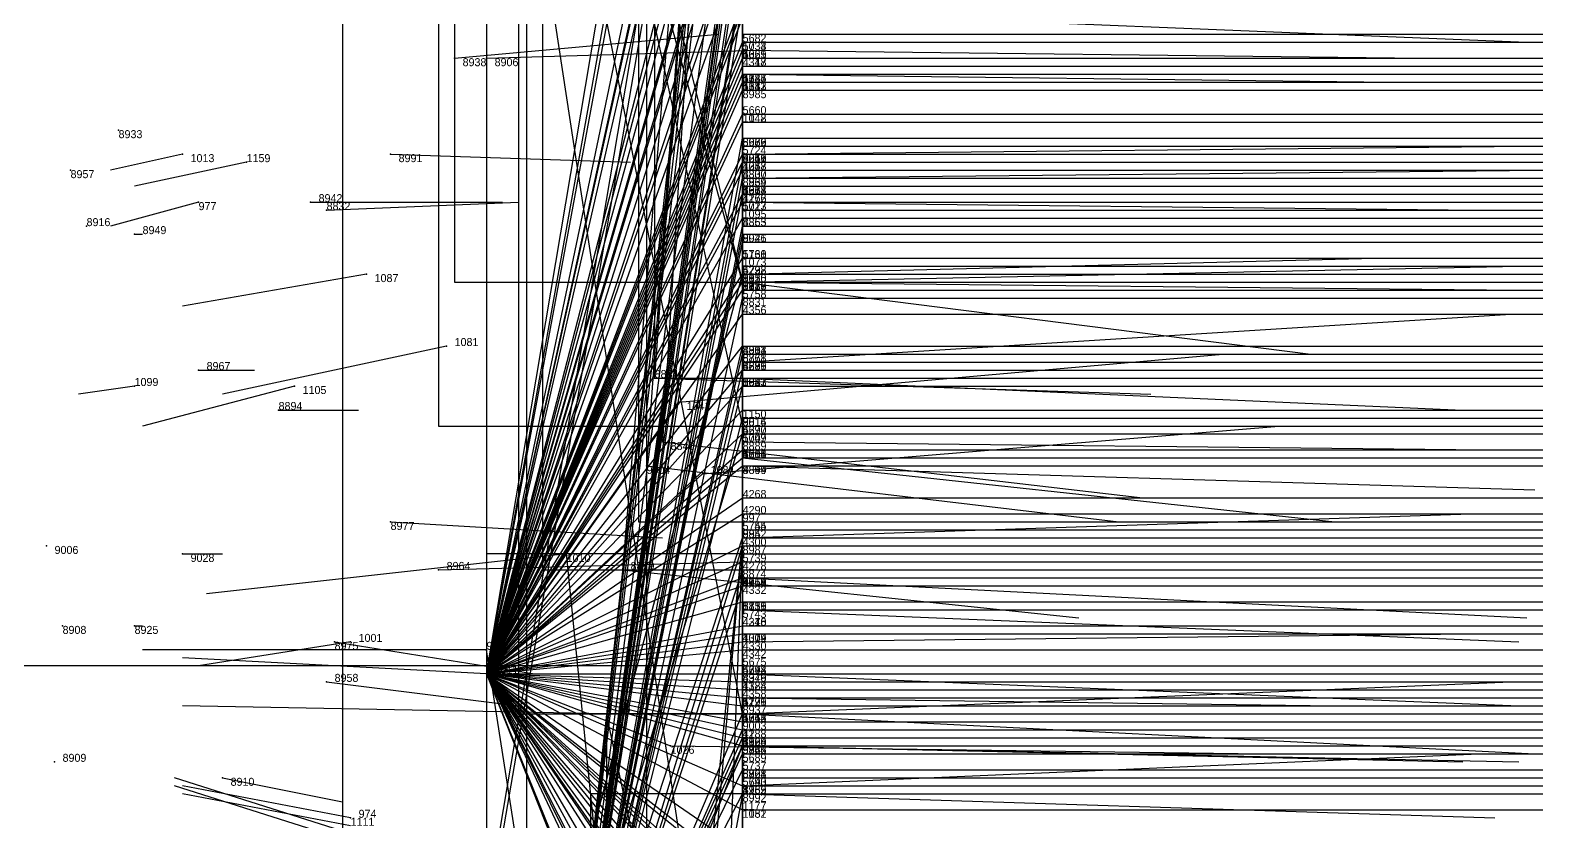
# Model space of a CAD drawing. Extents: x -0.07 to 1.1, y -0.07 to 1.1.
# Drawn here: x 0.911 to 1.1, y 0.3005 to 0.3995 of the extents above; entities that cross this region are included whole.
import ezdxf

# ---------------------------------------------------------------- set-up
doc = ezdxf.new("R2010")
doc.units = 0
for name, color, linetype in [('Clients', 3, 'CONTINUOUS'), ('Facilities', 3, 'CONTINUOUS'), ('Facilities_lines', 3, 'CONTINUOUS'), ('Min_max_boxes', 1, 'CONTINUOUS'), ('Normals', 1, 'CONTINUOUS'), ('Source_points', 5, 'CONTINUOUS'), ('Text', 3, 'CONTINUOUS')]:
    doc.layers.add(name, color=color, linetype=linetype)

msp = doc.modelspace()

# ---------------------------------------------------------------- linework, layer by layer
at = {"layer": 'Clients', "color": 5}
for p in [(1, 0.399, 0.67), (1, 0.398, 0.112), (1, 0.398, 0.69), (1, 0.397, 0.015), (1, 0.396, 0.37), (1, 0.396, 0.402), (1, 0.396, 0.66), (1, 0.395, 0.332), (1, 0.394, 0.005), (1, 0.394, 0.606), (1, 0.393, 0.437), (1, 0.393, 0.471), (1, 0.393, 0.636), (1, 0.393, 0.534), (1, 0.392, 0.107), (1, 0.389, 0.223), (1, 0.389, 0.527), (1, 0.388, 0.135), (1, 0.386, 0.52), (1, 0.386, 0.827), (1, 0.386, 0.888), (1, 0.385, 0.668), (1, 0.384, 0.415), (1, 0.383, 0.197), (1, 0.383, 0.305), (1, 0.383, 0.79), (1, 0.383, 0.82), (1, 0.382, 0.364), (1, 0.382, 0.395), (1, 0.381, 0.927), (1, 0.381, 0.879), (1, 0.381, 0.825), (1, 0.38, 0.727), (1, 0.379, 0.185), (1, 0.379, 0.407), (1, 0.379, 0.253), (1, 0.379, 0.468), (1, 0.379, 0.765), (1, 0.378, 0.036), (1, 0.378, 0.134), (1, 0.377, 0.637), (1, 0.376, 0.38), (1, 0.375, 0.898), (1, 0.374, 0.809), (1, 0.373, 0.86), (1, 0.371, 0.224), (1, 0.371, 0.142), (1, 0.371, 0.751), (1, 0.371, 0.516), (1, 0.37, 0.6), (1, 0.37, 0.535), (1, 0.369, 0.146), (1, 0.369, 0.01), (1, 0.369, 0.475), (1, 0.368, 0.152), (1, 0.368, 0.581), (1, 0.368, 0.996), (1, 0.368, 0.885), (1, 0.367, 0.185), (1, 0.367, 0.557), (1, 0.366, 0.802), (1, 0.364, 0.297), (1, 0.36, 0.317), (1, 0.36, 0.286), (1, 0.36, 0.837), (1, 0.359, 0.822), (1, 0.358, 0.71), (1, 0.358, 0.668), (0.989, 0.356, 1), (1, 0.357, 0.313), (1, 0.357, 0.924), (1, 0.356, 0.745), (1, 0.356, 0.969), (1, 0.355, 0.158), (1, 0.355, 0.901), (0.992, 0.353), (1, 0.352, 0.108), (1, 0.351, 0.892), (1, 0.35, 0.713), (1, 0.35, 0.818), (0.99, 0.348, 1), (1, 0.349, 0.152), (1, 0.349, 0.478), (1, 0.349, 0.714), (1, 0.348, 0.963), (1, 0.347, 0.227), (1, 0.346, 0.299), (1, 0.346, 0.572), (1, 0.346, 0.993), (0.988, 0.345, 1), (1, 0.345, 0.489), (0.995, 0.344), (1, 0.341, 0.254), (1, 0.339, 0.417), (1, 0.338, 0.242), (1, 0.338, 0.745), (1, 0.337, 0.566), (1, 0.336, 0.219), (1, 0.335, 0.398), (1, 0.335, 0.921), (0.978, 0.334), (1, 0.334, 0.574), (1, 0.333, 0.347), (0.985, 0.332, 1), (1, 0.332, 0.841), (1, 0.331, 0.113), (1, 0.33, 0.286), (1, 0.33, 0.344), (1, 0.33, 0.704), (1, 0.33, 0.73), (1, 0.33, 0.782), (1, 0.328, 0.164), (1, 0.327, 0.677), (1, 0.327, 0.518), (1, 0.325, 0.445), (1, 0.325, 0.312), (1, 0.325, 0.375), (1, 0.324, 0.404), (1, 0.324, 0.262), (0.968, 0.322), (1, 0.323, 0.028), (1, 0.322, 0.362), (1, 0.322, 0.462), (1, 0.32, 0.543), (1, 0.319, 0.491), (1, 0.319, 0.746), (1, 0.319, 0.752), (1, 0.318, 0.251), (1, 0.318, 0.381), (1, 0.318, 0.505), (1, 0.318, 0.4), (1, 0.317, 0.394), (1, 0.316, 0.007), (1, 0.316, 0.664), (0.983, 0.314), (1, 0.315, 0.29), (1, 0.314, 0.724), (1, 0.314, 0.682), (1, 0.314, 0.932), (1, 0.313, 0.302), (1, 0.312, 0.088), (1, 0.312, 0.786), (1, 0.311, 0.173), (1, 0.311, 0.274), (1, 0.311, 0.598), (1, 0.311, 0.911), (0.991, 0.31), (1, 0.31, 0.03), (1, 0.31, 0.356), (1, 0.31, 0.58), (1, 0.31, 0.791), (1, 0.309, 0.717), (1, 0.309, 0.665), (1, 0.309, 0.903), (1, 0.307, 0.591), (1, 0.307, 0.878), (1, 0.306, 0.707), (1, 0.306, 0.511), (1, 0.306, 0.762), (1, 0.305, 0.033), (1, 0.305, 0.257), (1, 0.305, 0.748), (1, 0.304, 0.903), (1, 0.302, 0.182), (1, 0.302, 0.151), (1, 0.302, 0.092)]:
    msp.add_point(p, dxfattribs=at)
at = {"layer": 'Facilities', "color": 3}
for p in [(0.964, 0.396, 1), (0.968, 0.396, 1), (1, 0.392, 0.947), (0.922, 0.387, 1), (0.93, 0.384), (0.956, 0.384, 1), (1, 0.384, 0.949), (0.916, 0.382, 1), (0.938, 0.383), (0.932, 0.378), (0.946, 0.378, 1), (0.948, 0.377, 1), (0.918, 0.375, 1), (1, 0.376, 0.093), (0.924, 0.374, 1), (0.953, 0.369), (1, 0.368, 0.059), (1, 0.368, 0.949), (0.963, 0.36), (1, 0.358, 0.952), (0.932, 0.357, 1), (0.924, 0.355), (0.944, 0.355), (0.942, 0.352, 1), (1, 0.345, 0.936), (0.956, 0.338, 1), (0.913, 0.335, 1), (1, 0.336, 0.965), (0.93, 0.334, 1), (0.962, 0.332, 1), (1, 0.331, 0.943), (1, 0.327, 0.946), (0.915, 0.325, 1), (0.924, 0.325, 1), (0.949, 0.323, 1), (0.951, 0.323), (0.948, 0.318, 1), (0.968, 0.319), (1, 0.319, 0.938), (1, 0.314, 0.051), (1, 0.31, 0.94), (0.914, 0.308, 1), (0.935, 0.306, 1), (1, 0.304, 0.958), (0.951, 0.301)]:
    msp.add_point(p, dxfattribs=at)
at = {"layer": 'Facilities_lines', "color": 3}
for p, q in [((0.962, 0.523, 1), (1, 0.35, 0.818)), ((0.962, 0.523, 1), (1, 0.368, 0.885)), ((1, 0.512, 0.905), (0.985, 0.332, 1)), ((1, 0.512, 0.905), (0.988, 0.345, 1)), ((1, 0.512, 0.932), (0.989, 0.356, 1)), ((1, 0.512, 0.905), (0.99, 0.348, 1)), ((0.968, 0.319), (1, 0.509, 0.002)), ((1, 0.336, 0.965), (1, 0.505, 0.995)), ((1, 0.368, 0.059), (0.964, 0.498)), ((1, 0.336, 0.965), (1, 0.498, 0.978)), ((0.968, 0.319), (1, 0.497, 0.208)), ((0.968, 0.319), (1, 0.497, 0.005)), ((0.968, 0.319), (1, 0.492, 0.245)), ((1, 0.336, 0.965), (1, 0.492, 0.988)), ((0.95, 0.183), (1, 0.479, 0.002)), ((0.968, 0.319), (1, 0.472, 0.041)), ((0.977, 0.26, 1), (1, 0.466, 0.865)), ((0.968, 0.319), (1, 0.465, 0.001)), ((0.968, 0.319), (1, 0.464, 0.016)), ((0.977, 0.26, 1), (1, 0.463, 0.901)), ((0.968, 0.319), (1, 0.459, 0.035)), ((0.977, 0.26, 1), (1, 0.458, 0.792)), ((1, 0.314, 0.051), (0.972, 0.457)), ((0.977, 0.26, 1), (1, 0.452, 0.842)), ((1, 0.446, 0.126), (1, 0.338, 0.242)), ((0.95, 0.183), (0.995, 0.444)), ((0.968, 0.319), (1, 0.443, 0.212)), ((1, 0.336, 0.965), (1, 0.441, 0.98)), ((0.968, 0.319), (1, 0.44, 0.162)), ((0.968, 0.319), (1, 0.44, 0.005)), ((0.968, 0.319), (1, 0.436, 0.216)), ((0.977, 0.26, 1), (1, 0.436, 0.84)), ((1, 0.336, 0.965), (1, 0.434, 0.966)), ((0.968, 0.319), (1, 0.431, 0.026)), ((0.968, 0.319), (1, 0.43, 0.13)), ((1, 0.251, 0.104), (1, 0.431, 0.201)), ((1, 0.431, 0.647), (1, 0.31, 0.58)), ((1, 0.431, 0.647), (1, 0.314, 0.682)), ((1, 0.431, 0.647), (1, 0.389, 0.527)), ((1, 0.431, 0.647), (1, 0.311, 0.598)), ((1, 0.431, 0.647), (1, 0.33, 0.704)), ((1, 0.431, 0.647), (1, 0.38, 0.727)), ((1, 0.431, 0.647), (1, 0.396, 0.66)), ((1, 0.431, 0.647), (1, 0.35, 0.713)), ((1, 0.431, 0.647), (1, 0.368, 0.581)), ((1, 0.431, 0.647), (1, 0.399, 0.67)), ((1, 0.431, 0.647), (1, 0.356, 0.745)), ((1, 0.431, 0.647), (1, 0.393, 0.636)), ((1, 0.431, 0.647), (1, 0.386, 0.52)), ((1, 0.431, 0.647), (1, 0.393, 0.534)), ((1, 0.431, 0.647), (1, 0.358, 0.71)), ((1, 0.431, 0.647), (1, 0.377, 0.637)), ((1, 0.431, 0.647), (1, 0.33, 0.73)), ((1, 0.431, 0.647), (1, 0.37, 0.6)), ((1, 0.431, 0.647), (1, 0.385, 0.668)), ((1, 0.431, 0.647), (1, 0.316, 0.664)), ((1, 0.431, 0.647), (1, 0.37, 0.535)), ((1, 0.431, 0.647), (1, 0.398, 0.69)), ((1, 0.431, 0.647), (1, 0.307, 0.591)), ((1, 0.431, 0.647), (1, 0.371, 0.751)), ((1, 0.431, 0.647), (1, 0.334, 0.574)), ((1, 0.431, 0.647), (1, 0.327, 0.677)), ((1, 0.431, 0.647), (1, 0.394, 0.606)), ((1, 0.431, 0.647), (1, 0.338, 0.745)), ((1, 0.431, 0.647), (1, 0.349, 0.714)), ((1, 0.431, 0.647), (1, 0.327, 0.518)), ((1, 0.431, 0.647), (1, 0.337, 0.566)), ((1, 0.431, 0.647), (1, 0.367, 0.557)), ((1, 0.431, 0.647), (1, 0.371, 0.516)), ((1, 0.431, 0.647), (1, 0.358, 0.668)), ((1, 0.431, 0.647), (1, 0.346, 0.572)), ((1, 0.336, 0.965), (1, 0.426, 0.987)), ((0.968, 0.319), (1, 0.425, 0.137)), ((0.968, 0.319), (1, 0.425, 0.318)), ((0.968, 0.319), (1, 0.424, 0.096)), ((1, 0.247, 0.046), (0.973, 0.424)), ((0.977, 0.26, 1), (1, 0.425, 0.76)), ((0.977, 0.26, 1), (1, 0.423, 0.785)), ((0.977, 0.26, 1), (1, 0.423, 0.793)), ((0.977, 0.26, 1), (1, 0.422, 0.776)), ((0.968, 0.319), (1, 0.42, 0.273)), ((0.977, 0.26, 1), (1, 0.42, 0.895)), ((0.977, 0.26, 1), (1, 0.418, 0.908)), ((0.968, 0.319), (1, 0.415, 0.272)), ((0.977, 0.26, 1), (1, 0.414, 0.868)), ((0.977, 0.26, 1), (1, 0.414, 0.816)), ((0.968, 0.319), (1, 0.413, 0.283)), ((0.977, 0.26, 1), (1, 0.412, 0.913)), ((0.968, 0.319), (1, 0.409, 0.116)), ((0.968, 0.319), (1, 0.409, 0.256)), ((0.977, 0.26, 1), (1, 0.407, 0.861)), ((0.977, 0.26, 1), (1, 0.406, 0.833)), ((0.968, 0.319), (1, 0.403, 0.212)), ((0.977, 0.26, 1), (1, 0.403, 0.761)), ((0.968, 0.319), (1, 0.402, 0.159)), ((0.968, 0.319), (1, 0.401, 0.136)), ((0.968, 0.319), (1, 0.398, 0.112)), ((0.968, 0.319), (1, 0.397, 0.015)), ((0.968, 0.319), (1, 0.396, 0.37)), ((0.968, 0.319), (1, 0.396, 0.402)), ((0.968, 0.319), (1, 0.395, 0.332)), ((0.968, 0.319), (1, 0.394, 0.005)), ((0.968, 0.319), (1, 0.393, 0.437)), ((0.968, 0.319), (1, 0.393, 0.471)), ((0.968, 0.319), (1, 0.392, 0.107)), ((0.968, 0.319), (1, 0.389, 0.223)), ((0.968, 0.319), (1, 0.388, 0.135)), ((0.977, 0.26, 1), (1, 0.386, 0.827)), ((0.977, 0.26, 1), (1, 0.386, 0.888)), ((0.968, 0.319), (1, 0.384, 0.415)), ((0.968, 0.319), (1, 0.383, 0.197)), ((0.968, 0.319), (1, 0.383, 0.305)), ((0.968, 0.319), (1, 0.382, 0.364)), ((0.968, 0.319), (1, 0.382, 0.395)), ((0.977, 0.26, 1), (1, 0.383, 0.79)), ((0.977, 0.26, 1), (1, 0.383, 0.82)), ((0.977, 0.26, 1), (1, 0.381, 0.927)), ((0.977, 0.26, 1), (1, 0.381, 0.879)), ((0.977, 0.26, 1), (1, 0.381, 0.825)), ((0.968, 0.319), (1, 0.379, 0.185)), ((0.968, 0.319), (1, 0.379, 0.407)), ((0.968, 0.319), (1, 0.379, 0.253)), ((0.968, 0.319), (1, 0.379, 0.468)), ((0.977, 0.26, 1), (1, 0.379, 0.765)), ((0.968, 0.319), (1, 0.378, 0.036)), ((0.968, 0.319), (1, 0.378, 0.134)), ((0.968, 0.319), (1, 0.376, 0.38)), ((0.977, 0.26, 1), (1, 0.375, 0.898)), ((0.977, 0.26, 1), (1, 0.374, 0.809)), ((0.977, 0.26, 1), (1, 0.373, 0.86)), ((0.968, 0.319), (1, 0.371, 0.224)), ((0.968, 0.319), (1, 0.371, 0.142)), ((0.95, 0.183), (1, 0.369, 0.146)), ((0.968, 0.319), (1, 0.369, 0.01)), ((0.968, 0.319), (1, 0.369, 0.475)), ((0.968, 0.319), (1, 0.368, 0.152)), ((0.968, 0.319), (1, 0.367, 0.185)), ((1, 0.358, 0.952), (1, 0.368, 0.996)), ((0.977, 0.26, 1), (1, 0.366, 0.802)), ((0.968, 0.319), (1, 0.364, 0.297)), ((0.968, 0.319), (1, 0.36, 0.317)), ((0.968, 0.319), (1, 0.36, 0.286)), ((0.977, 0.26, 1), (1, 0.36, 0.837)), ((0.977, 0.26, 1), (1, 0.359, 0.822)), ((0.968, 0.319), (1, 0.357, 0.313)), ((0.977, 0.26, 1), (1, 0.357, 0.924)), ((1, 0.336, 0.965), (1, 0.356, 0.969)), ((0.968, 0.319), (1, 0.355, 0.158)), ((0.977, 0.26, 1), (1, 0.355, 0.901)), ((0.968, 0.319), (0.992, 0.353)), ((0.968, 0.319), (1, 0.352, 0.108)), ((0.977, 0.26, 1), (1, 0.351, 0.892)), ((0.95, 0.183), (1, 0.349, 0.152)), ((0.968, 0.319), (1, 0.349, 0.478)), ((1, 0.336, 0.965), (1, 0.348, 0.963)), ((0.968, 0.319), (1, 0.347, 0.227)), ((0.968, 0.319), (1, 0.346, 0.299)), ((1, 0.336, 0.965), (1, 0.346, 0.993)), ((0.968, 0.319), (1, 0.345, 0.489)), ((0.968, 0.319), (0.995, 0.344)), ((0.968, 0.319), (1, 0.341, 0.254)), ((0.968, 0.319), (1, 0.339, 0.417)), ((0.95, 0.183), (1, 0.336, 0.219)), ((0.968, 0.319), (1, 0.335, 0.398)), ((0.977, 0.26, 1), (1, 0.335, 0.921)), ((1, 0.336, 0.965), (0.988, 0.216, 1)), ((1, 0.336, 0.965), (0.988, 0.2, 1)), ((1, 0.336, 0.965), (0.994, 0.185, 1)), ((1, 0.336, 0.965), (1, 0.285, 0.991)), ((1, 0.336, 0.965), (1, 0.258, 0.983)), ((1, 0.336, 0.965), (1, 0.299, 0.977)), ((1, 0.336, 0.965), (1, 0.291, 0.977)), ((1, 0.336, 0.965), (1, 0.202, 0.99)), ((1, 0.336, 0.965), (1, 0.1, 0.984)), ((1, 0.336, 0.965), (1, 0.232, 0.991)), ((1, 0.336, 0.965), (1, 0.15, 0.984)), ((1, 0.336, 0.965), (1, 0.143, 0.978)), ((1, 0.336, 0.965), (1, 0.122, 0.986)), ((1, 0.336, 0.965), (1, 0.117, 0.982)), ((1, 0.336, 0.965), (1, 0.168, 0.976)), ((0.968, 0.319), (1, 0.333, 0.347)), ((1, 0.116, 0.023), (0.978, 0.334)), ((0.968, 0.319), (1, 0.331, 0.113)), ((0.977, 0.26, 1), (1, 0.332, 0.841)), ((0.968, 0.319), (1, 0.33, 0.286)), ((0.968, 0.319), (1, 0.33, 0.344)), ((0.977, 0.26, 1), (1, 0.33, 0.782)), ((0.968, 0.319), (1, 0.328, 0.164)), ((1, 0.327, 0.946), (1, 0.306, 0.762)), ((0.968, 0.319), (1, 0.325, 0.445)), ((0.968, 0.319), (1, 0.325, 0.312)), ((0.968, 0.319), (1, 0.325, 0.375)), ((0.968, 0.319), (1, 0.324, 0.404)), ((0.968, 0.319), (1, 0.324, 0.262)), ((0.968, 0.319), (1, 0.323, 0.028)), ((1, 0.116, 0.023), (0.968, 0.322)), ((0.968, 0.319), (1, 0.322, 0.362)), ((0.968, 0.319), (1, 0.322, 0.462)), ((1, 0.022, 0.538), (1, 0.32, 0.543)), ((0.968, 0.319), (0.991, 0.31)), ((0.968, 0.319), (1, 0.275, 0.116)), ((0.968, 0.319), (1, 0.28, 0.201)), ((0.968, 0.319), (1, 0.26, 0.236)), ((0.968, 0.319), (1, 0.289, 0.122)), ((0.968, 0.319), (1, 0.302, 0.182)), ((0.968, 0.319), (1, 0.293, 0.247)), ((0.968, 0.319), (1, 0.286, 0.102)), ((0.968, 0.319), (1, 0.29, 0.006)), ((0.968, 0.319), (1, 0.297, 0.165)), ((0.968, 0.319), (1, 0.272, 0.127)), ((0.968, 0.319), (1, 0.254, 0.15)), ((0.968, 0.319), (1, 0.302, 0.151)), ((0.968, 0.319), (1, 0.28, 0.119)), ((0.968, 0.319), (1, 0.305, 0.033)), ((0.968, 0.319), (1, 0.293, 0.158)), ((0.968, 0.319), (1, 0.269, 0.003)), ((0.968, 0.319), (1, 0.302, 0.092)), ((0.968, 0.319), (1, 0.316, 0.007)), ((0.968, 0.319), (1, 0.312, 0.088)), ((0.968, 0.319), (1, 0.318, 0.251)), ((0.968, 0.319), (1, 0.256, 0.13)), ((0.968, 0.319), (1, 0.311, 0.173)), ((0.968, 0.319), (1, 0.288, 0.499)), ((0.968, 0.319), (1, 0.29, 0.382)), ((0.968, 0.319), (1, 0.319, 0.491)), ((0.968, 0.319), (1, 0.293, 0.454)), ((0.968, 0.319), (1, 0.305, 0.257)), ((0.968, 0.319), (1, 0.282, 0.286)), ((0.968, 0.319), (1, 0.311, 0.274)), ((0.968, 0.319), (1, 0.315, 0.29)), ((0.968, 0.319), (1, 0.294, 0.352)), ((0.968, 0.319), (1, 0.313, 0.302)), ((0.968, 0.319), (1, 0.285, 0.32)), ((0.968, 0.319), (1, 0.31, 0.356)), ((0.968, 0.319), (1, 0.318, 0.381)), ((0.968, 0.319), (1, 0.278, 0.453)), ((0.968, 0.319), (1, 0.293, 0.496)), ((0.968, 0.319), (1, 0.318, 0.505)), ((0.968, 0.319), (1, 0.264, 0.377)), ((0.968, 0.319), (1, 0.318, 0.4)), ((0.968, 0.319), (1, 0.273, 0.347)), ((0.968, 0.319), (1, 0.317, 0.394)), ((0.968, 0.319), (1, 0.238, 0.324)), ((0.968, 0.319), (1, 0.24, 0.278)), ((0.968, 0.319), (1, 0.251, 0.316)), ((1, 0.077, 0.741), (1, 0.319, 0.746)), ((1, 0.077, 0.741), (1, 0.319, 0.752)), ((0.977, 0.26, 1), (1, 0.314, 0.932)), ((1, 0.235, 0.054), (0.983, 0.314)), ((1, 0.077, 0.741), (1, 0.314, 0.724)), ((0.977, 0.26, 1), (1, 0.312, 0.786)), ((0.977, 0.26, 1), (1, 0.311, 0.911)), ((0.95, 0.183), (1, 0.31, 0.03)), ((0.977, 0.26, 1), (1, 0.31, 0.791)), ((0.977, 0.26, 1), (1, 0.309, 0.903)), ((1, 0.052, 0.712), (1, 0.309, 0.717)), ((1, 0.066, 0.656), (1, 0.309, 0.665)), ((0.977, 0.26, 1), (1, 0.307, 0.878)), ((1, 0.052, 0.712), (1, 0.306, 0.707)), ((1, 0.022, 0.538), (1, 0.306, 0.511)), ((1, 0.077, 0.741), (1, 0.305, 0.748)), ((0.977, 0.26, 1), (1, 0.304, 0.903)), ((1, 0.304, 0.958), (0.981, 0.204, 1))]:
    msp.add_line(p, q, dxfattribs=at)
at = {"layer": 'Min_max_boxes', "color": 1}
for p, q in [((0.962, 0.642, 0.768), (0.962, 0.35, 0.768)), ((0.962, 0.642, 1), (0.962, 0.35, 1)), ((1, 0.35, 0.768), (1, 0.642, 0.768)), ((1, 0.35, 1), (1, 0.642, 1)), ((0.975, 0.605, 0.905), (0.975, 0.332, 0.905)), ((0.975, 0.605, 1), (0.975, 0.332, 1)), ((1, 0.332, 0.905), (1, 0.605, 0.905)), ((1, 0.332, 1), (1, 0.605, 1)), ((1, 0.307, 0.516), (1, 0.557, 0.516)), ((1, 0.557, 0.516), (1, 0.307, 0.516)), ((1, 0.307, 0.752), (1, 0.557, 0.752)), ((1, 0.557, 0.752), (1, 0.307, 0.752)), ((0.989, 0.512, 0.932), (0.989, 0.356, 0.932)), ((0.989, 0.512, 1), (0.989, 0.356, 1)), ((1, 0.356, 0.932), (1, 0.512, 0.932)), ((1, 0.356, 1), (1, 0.512, 1)), ((0.968, 0.509), (0.968, 0.238)), ((0.968, 0.509, 0.505), (0.968, 0.238, 0.505)), ((1, 0.238), (1, 0.509)), ((1, 0.238, 0.505), (1, 0.509, 0.505)), ((0.988, 0.505, 0.963), (0.988, 0.1, 0.963)), ((0.988, 0.505, 1), (0.988, 0.1, 1)), ((1, 0.1, 0.963), (1, 0.505, 0.963)), ((1, 0.1, 1), (1, 0.505, 1)), ((0.964, 0.498), (0.964, 0.368)), ((0.964, 0.498, 0.059), (0.964, 0.368, 0.059)), ((1, 0.368), (1, 0.498)), ((1, 0.368, 0.059), (1, 0.498, 0.059)), ((0.95, 0.479), (0.95, 0.142)), ((0.95, 0.479, 0.336), (0.95, 0.142, 0.336)), ((1, 0.142), (1, 0.479)), ((1, 0.142, 0.336), (1, 0.479, 0.336)), ((0.987, 0.466), (0.987, 0.338)), ((0.987, 0.466, 0.49), (0.987, 0.338, 0.49)), ((1, 0.338), (1, 0.466)), ((1, 0.338, 0.49), (1, 0.466, 0.49)), ((1, 0, 0.76), (1, 0.466, 0.76)), ((1, 0, 1), (1, 0.466, 1)), ((0.972, 0.457), (0.972, 0.314)), ((0.972, 0.457, 0.051), (0.972, 0.314, 0.051)), ((1, 0.314), (1, 0.457)), ((1, 0.314, 0.051), (1, 0.457, 0.051)), ((1, 0.251, 0.104), (1, 0.431, 0.104)), ((1, 0.431, 0.104), (1, 0.251, 0.104)), ((1, 0.251, 0.201), (1, 0.431, 0.201)), ((1, 0.431, 0.201), (1, 0.251, 0.201)), ((0.973, 0.424), (0.973, 0.247)), ((0.973, 0.424, 0.046), (0.973, 0.247, 0.046)), ((1, 0.247), (1, 0.424)), ((1, 0.247, 0.046), (1, 0.424, 0.046)), ((0.964, 0.368), (1, 0.368)), ((0.964, 0.368, 0.059), (1, 0.368, 0.059)), ((0.964, 0.368), (0.964, 0.368, 0.059)), ((1, 0.368), (1, 0.368, 0.059)), ((1, 0.358, 0.952), (1, 0.368, 0.952)), ((1, 0.368, 0.952), (1, 0.368, 0.952)), ((1, 0.368, 0.952), (1, 0.358, 0.952)), ((1, 0.358, 0.996), (1, 0.368, 0.996)), ((1, 0.368, 0.996), (1, 0.368, 0.996)), ((1, 0.368, 0.996), (1, 0.358, 0.996)), ((1, 0.368, 0.952), (1, 0.368, 0.996)), ((1, 0.368, 0.952), (1, 0.368, 0.996)), ((1, 0.358, 0.952), (1, 0.358, 0.952)), ((1, 0.358, 0.996), (1, 0.358, 0.996)), ((1, 0.358, 0.952), (1, 0.358, 0.996)), ((1, 0.358, 0.952), (1, 0.358, 0.996)), ((0.989, 0.356, 0.932), (1, 0.356, 0.932)), ((0.989, 0.356, 1), (1, 0.356, 1)), ((0.989, 0.356, 0.932), (0.989, 0.356, 1)), ((1, 0.356, 0.932), (1, 0.356, 1)), ((0.962, 0.35, 0.768), (1, 0.35, 0.768)), ((0.962, 0.35, 1), (1, 0.35, 1)), ((0.962, 0.35, 0.768), (0.962, 0.35, 1)), ((1, 0.35, 0.768), (1, 0.35, 1)), ((0.987, 0.338), (1, 0.338)), ((0.987, 0.338, 0.49), (1, 0.338, 0.49)), ((0.987, 0.338), (0.987, 0.338, 0.49)), ((1, 0.338), (1, 0.338, 0.49)), ((1, 0.334), (0.968, 0.334)), ((0.968, 0.334), (0.968, 0.116)), ((1, 0.334, 0.023), (0.968, 0.334, 0.023)), ((0.968, 0.334, 0.023), (0.968, 0.116, 0.023)), ((0.968, 0.334), (0.968, 0.334, 0.023)), ((1, 0.116), (1, 0.334)), ((1, 0.116, 0.023), (1, 0.334, 0.023)), ((1, 0.334), (1, 0.334, 0.023)), ((0.975, 0.332, 0.905), (1, 0.332, 0.905)), ((0.975, 0.332, 1), (1, 0.332, 1)), ((0.975, 0.332, 0.905), (0.975, 0.332, 1)), ((1, 0.332, 0.905), (1, 0.332, 1)), ((1, 0.306, 0.762), (1, 0.327, 0.762)), ((1, 0.327, 0.762), (1, 0.327, 0.762)), ((1, 0.327, 0.762), (1, 0.306, 0.762)), ((1, 0.306, 0.946), (1, 0.327, 0.946)), ((1, 0.327, 0.946), (1, 0.327, 0.946)), ((1, 0.327, 0.946), (1, 0.306, 0.946)), ((1, 0.327, 0.762), (1, 0.327, 0.946)), ((1, 0.327, 0.762), (1, 0.327, 0.946)), ((1, 0.32, 0.346), (0.816, 0.32, 0.346)), ((1, 0.32, 0.689), (0.816, 0.32, 0.689)), ((1, 0, 0.346), (1, 0.32, 0.346)), ((1, 0, 0.689), (1, 0.32, 0.689)), ((1, 0.32, 0.346), (1, 0.32, 0.689)), ((1, 0.077, 0.724), (1, 0.319, 0.724)), ((1, 0.319, 0.724), (1, 0.319, 0.724)), ((1, 0.319, 0.724), (1, 0.077, 0.724)), ((1, 0.077, 0.752), (1, 0.319, 0.752)), ((1, 0.319, 0.752), (1, 0.319, 0.752)), ((1, 0.319, 0.752), (1, 0.077, 0.752)), ((1, 0.319, 0.724), (1, 0.319, 0.752)), ((1, 0.319, 0.724), (1, 0.319, 0.752)), ((0.972, 0.314), (1, 0.314)), ((0.972, 0.314, 0.051), (1, 0.314, 0.051)), ((0.972, 0.314), (0.972, 0.314, 0.051)), ((1, 0.314), (0.983, 0.314)), ((0.983, 0.314), (0.983, 0.235)), ((1, 0.314, 0.054), (0.983, 0.314, 0.054)), ((0.983, 0.314, 0.054), (0.983, 0.235, 0.054)), ((0.983, 0.314), (0.983, 0.314, 0.054)), ((1, 0.235), (1, 0.314)), ((1, 0.235, 0.054), (1, 0.314, 0.054)), ((1, 0.314), (1, 0.314, 0.054)), ((1, 0.314), (1, 0.314, 0.051)), ((1, 0.052, 0.688), (1, 0.309, 0.688)), ((1, 0.309, 0.688), (1, 0.309, 0.688)), ((1, 0.309, 0.688), (1, 0.052, 0.688)), ((1, 0.052, 0.748), (1, 0.309, 0.748)), ((1, 0.309, 0.748), (1, 0.309, 0.748)), ((1, 0.309, 0.748), (1, 0.052, 0.748)), ((1, 0.309, 0.688), (1, 0.309, 0.748)), ((1, 0.309, 0.688), (1, 0.309, 0.748)), ((1, 0.066, 0.629), (1, 0.309, 0.629)), ((1, 0.309, 0.629), (1, 0.309, 0.629)), ((1, 0.309, 0.629), (1, 0.066, 0.629)), ((1, 0.066, 0.665), (1, 0.309, 0.665)), ((1, 0.309, 0.665), (1, 0.309, 0.665)), ((1, 0.309, 0.665), (1, 0.066, 0.665)), ((1, 0.309, 0.629), (1, 0.309, 0.665)), ((1, 0.309, 0.629), (1, 0.309, 0.665)), ((1, 0.307, 0.516), (1, 0.307, 0.516)), ((1, 0.307, 0.752), (1, 0.307, 0.752)), ((1, 0.307, 0.516), (1, 0.307, 0.752)), ((1, 0.307, 0.516), (1, 0.307, 0.752)), ((1, 0.306, 0.762), (1, 0.306, 0.762)), ((1, 0.306, 0.946), (1, 0.306, 0.946)), ((1, 0.306, 0.762), (1, 0.306, 0.946)), ((1, 0.306, 0.762), (1, 0.306, 0.946)), ((1, 0.304, 0.958), (0.981, 0.304, 0.958)), ((0.981, 0.304, 0.958), (0.981, 0.204, 0.958)), ((1, 0.304, 1), (0.981, 0.304, 1)), ((0.981, 0.304, 1), (0.981, 0.204, 1)), ((0.981, 0.304, 0.958), (0.981, 0.304, 1)), ((1, 0.204, 0.958), (1, 0.304, 0.958)), ((1, 0.204, 1), (1, 0.304, 1)), ((1, 0.304, 0.958), (1, 0.304, 1))]:
    msp.add_line(p, q, dxfattribs=at)
at = {"layer": 'Normals', "color": 1}
for p, q in [((1, 0.402, 0.06), (1.098, 0.398, 0.042)), ((0.964, 0.396, 1), (0.997, 0.399, 1.095)), ((1, 0.399, 0.67), (1.1, 0.399, 0.67)), ((0.968, 0.396, 1), (1.002, 0.397, 1.094)), ((1, 0.398, 0.112), (1.1, 0.398, 0.112)), ((1, 0.398, 0.69), (1.1, 0.398, 0.69)), ((1, 0.397, 0.015), (1.085, 0.396, -0.038)), ((1, 0.396, 0.37), (1.1, 0.396, 0.37)), ((1, 0.396, 0.402), (1.1, 0.396, 0.402)), ((1, 0.396, 0.66), (1.1, 0.396, 0.66)), ((1, 0.395, 0.332), (1.1, 0.395, 0.332)), ((1, 0.394, 0.005), (1.081, 0.393, -0.054)), ((1, 0.394, 0.606), (1.1, 0.394, 0.606)), ((1, 0.393, 0.437), (1.1, 0.393, 0.437)), ((1, 0.393, 0.471), (1.1, 0.393, 0.471)), ((1, 0.393, 0.636), (1.1, 0.393, 0.636)), ((1, 0.393, 0.534), (1.1, 0.393, 0.534)), ((1, 0.392, 0.107), (1.1, 0.392, 0.107)), ((1, 0.392, 0.947), (1.098, 0.392, 0.967)), ((1, 0.389, 0.223), (1.1, 0.389, 0.223)), ((1, 0.389, 0.527), (1.1, 0.389, 0.527)), ((1, 0.388, 0.135), (1.1, 0.388, 0.135)), ((0.922, 0.387, 1), (0.922, 0.387, 1.1)), ((1, 0.386, 0.52), (1.1, 0.386, 0.52)), ((1, 0.386, 0.827), (1.1, 0.386, 0.827)), ((1, 0.386, 0.888), (1.1, 0.386, 0.888)), ((0.93, 0.384), (0.921, 0.382, 0.1)), ((0.956, 0.384, 1), (0.986, 0.383, 1.095)), ((1, 0.385, 0.668), (1.1, 0.385, 0.668)), ((1, 0.384, 0.949), (1.098, 0.385, 0.971)), ((1, 0.384, 0.415), (1.1, 0.384, 0.415)), ((0.916, 0.382, 1), (0.916, 0.382, 1.1)), ((0.938, 0.383), (0.924, 0.38, 0.099)), ((1, 0.383, 0.197), (1.1, 0.383, 0.197)), ((1, 0.383, 0.305), (1.1, 0.383, 0.305)), ((1, 0.383, 0.79), (1.1, 0.383, 0.79)), ((1, 0.383, 0.82), (1.1, 0.383, 0.82)), ((1, 0.382, 0.364), (1.1, 0.382, 0.364)), ((1, 0.382, 0.395), (1.1, 0.382, 0.395)), ((1, 0.381, 0.927), (1.1, 0.382, 0.937)), ((1, 0.381, 0.879), (1.1, 0.381, 0.879)), ((1, 0.381, 0.825), (1.1, 0.381, 0.825)), ((1, 0.38, 0.727), (1.1, 0.38, 0.727)), ((1, 0.379, 0.185), (1.1, 0.379, 0.185)), ((1, 0.379, 0.407), (1.1, 0.379, 0.407)), ((1, 0.379, 0.253), (1.1, 0.379, 0.253)), ((1, 0.379, 0.468), (1.1, 0.379, 0.468)), ((1, 0.379, 0.765), (1.1, 0.379, 0.765)), ((0.932, 0.378), (0.921, 0.375, 0.099)), ((0.946, 0.378, 1), (0.97, 0.378, 1.097)), ((0.948, 0.377, 1), (0.972, 0.378, 1.097)), ((1, 0.378, 0.036), (1.092, 0.377, -0.003)), ((1, 0.378, 0.134), (1.1, 0.378, 0.134)), ((1, 0.377, 0.637), (1.1, 0.377, 0.637)), ((0.918, 0.375, 1), (0.918, 0.375, 1.1)), ((1, 0.376, 0.093), (1.1, 0.376, 0.092)), ((1, 0.376, 0.38), (1.1, 0.376, 0.38)), ((1, 0.375, 0.898), (1.1, 0.375, 0.898)), ((0.924, 0.374, 1), (0.925, 0.374, 1.1)), ((1, 0.374, 0.809), (1.1, 0.374, 0.809)), ((1, 0.373, 0.86), (1.1, 0.373, 0.86)), ((1, 0.371, 0.224), (1.1, 0.371, 0.224)), ((1, 0.369, 0.01), (1.079, 0.371, -0.052)), ((1, 0.371, 0.142), (1.1, 0.371, 0.142)), ((1, 0.371, 0.751), (1.1, 0.371, 0.751)), ((1, 0.371, 0.516), (1.1, 0.371, 0.516)), ((0.953, 0.369), (0.93, 0.365, 0.097)), ((1, 0.37, 0.6), (1.1, 0.37, 0.6)), ((1, 0.37, 0.535), (1.1, 0.37, 0.535)), ((1, 0.368, 0.949), (1.097, 0.37, 0.973)), ((1, 0.369, 0.146), (1.1, 0.369, 0.146)), ((1, 0.369, 0.475), (1.1, 0.369, 0.475)), ((1, 0.368, 0.059), (1.097, 0.367, 0.036)), ((1, 0.368, 0.152), (1.1, 0.368, 0.152)), ((1, 0.368, 0.581), (1.1, 0.368, 0.581)), ((1, 0.368, 0.885), (1.1, 0.368, 0.885)), ((1, 0.368, 0.996), (1.071, 0.359, 1.066)), ((1, 0.367, 0.185), (1.1, 0.367, 0.185)), ((1, 0.367, 0.557), (1.1, 0.367, 0.557)), ((1, 0.366, 0.802), (1.1, 0.366, 0.802)), ((1, 0.364, 0.297), (1.1, 0.364, 0.297)), ((1, 0.358, 0.952), (1.096, 0.364, 0.979)), ((0.963, 0.36), (0.935, 0.354, 0.096)), ((1, 0.36, 0.317), (1.1, 0.36, 0.317)), ((1, 0.36, 0.286), (1.1, 0.36, 0.286)), ((1, 0.36, 0.837), (1.1, 0.36, 0.837)), ((0.992, 0.353), (1.06, 0.359, -0.074)), ((1, 0.359, 0.822), (1.1, 0.359, 0.822)), ((1, 0.358, 0.71), (1.1, 0.358, 0.71)), ((1, 0.358, 0.668), (1.1, 0.358, 0.668)), ((0.932, 0.357, 1), (0.939, 0.357, 1.1)), ((0.989, 0.356, 1), (1.051, 0.354, 1.078)), ((1, 0.357, 0.313), (1.1, 0.357, 0.313)), ((1, 0.357, 0.924), (1.1, 0.357, 0.928)), ((1, 0.356, 0.745), (1.1, 0.356, 0.745)), ((1, 0.356, 0.969), (1.09, 0.352, 1.012)), ((0.924, 0.355), (0.917, 0.354, 0.1)), ((0.944, 0.355), (0.925, 0.35, 0.098)), ((1, 0.355, 0.158), (1.1, 0.355, 0.158)), ((1, 0.355, 0.901), (1.1, 0.355, 0.901)), ((0.942, 0.352, 1), (0.952, 0.352, 1.099)), ((1, 0.352, 0.108), (1.1, 0.352, 0.108)), ((0.995, 0.344), (1.067, 0.35, -0.07)), ((1, 0.351, 0.892), (1.1, 0.351, 0.892)), ((1, 0.35, 0.713), (1.1, 0.35, 0.713)), ((1, 0.35, 0.818), (1.1, 0.35, 0.818)), ((0.99, 0.348, 1), (1.05, 0.341, 1.08)), ((1, 0.349, 0.152), (1.1, 0.349, 0.152)), ((1, 0.349, 0.478), (1.1, 0.349, 0.478)), ((1, 0.349, 0.714), (1.1, 0.349, 0.714)), ((1, 0.348, 0.963), (1.093, 0.347, 1)), ((1, 0.347, 0.227), (1.1, 0.347, 0.227)), ((1, 0.346, 0.299), (1.1, 0.346, 0.299)), ((1, 0.346, 0.572), (1.1, 0.346, 0.572)), ((1, 0.346, 0.993), (1.074, 0.338, 1.06)), ((0.988, 0.345, 1), (1.047, 0.338, 1.08)), ((1, 0.345, 0.489), (1.1, 0.345, 0.489)), ((1, 0.345, 0.936), (1.099, 0.342, 0.949)), ((1, 0.341, 0.254), (1.1, 0.341, 0.254)), ((1, 0.339, 0.417), (1.1, 0.339, 0.417)), ((1, 0.336, 0.965), (1.091, 0.339, 1.006)), ((0.956, 0.338, 1), (0.99, 0.336, 1.094)), ((1, 0.338, 0.242), (1.1, 0.338, 0.242)), ((1, 0.338, 0.745), (1.1, 0.338, 0.745)), ((1, 0.337, 0.566), (1.1, 0.337, 0.566)), ((0.913, 0.335, 1), (0.913, 0.335, 1.1)), ((1, 0.336, 0.219), (1.1, 0.336, 0.219)), ((1, 0.335, 0.398), (1.1, 0.335, 0.398)), ((1, 0.335, 0.921), (1.1, 0.335, 0.925)), ((0.93, 0.334, 1), (0.935, 0.334, 1.1)), ((0.978, 0.334), (0.933, 0.329, 0.089)), ((0.962, 0.332, 1), (1, 0.333, 1.093)), ((1, 0.334, 0.574), (1.1, 0.334, 0.574)), ((1, 0.333, 0.347), (1.1, 0.333, 0.347)), ((0.985, 0.332, 1), (1.042, 0.326, 1.082)), ((1, 0.332, 0.841), (1.1, 0.332, 0.841)), ((1, 0.331, 0.113), (1.1, 0.331, 0.113)), ((1, 0.331, 0.943), (1.098, 0.326, 0.965)), ((1, 0.33, 0.286), (1.1, 0.33, 0.286)), ((1, 0.33, 0.344), (1.1, 0.33, 0.344)), ((1, 0.33, 0.704), (1.1, 0.33, 0.704)), ((1, 0.33, 0.73), (1.1, 0.33, 0.73)), ((1, 0.33, 0.782), (1.1, 0.33, 0.782)), ((1, 0.328, 0.164), (1.1, 0.328, 0.164)), ((1, 0.327, 0.677), (1.1, 0.327, 0.677)), ((1, 0.327, 0.518), (1.1, 0.327, 0.518)), ((1, 0.327, 0.946), (1.097, 0.323, 0.968)), ((0.915, 0.325, 1), (0.915, 0.325, 1.1)), ((0.924, 0.325, 1), (0.925, 0.325, 1.1)), ((1, 0.325, 0.445), (1.1, 0.325, 0.445)), ((1, 0.325, 0.312), (1.1, 0.325, 0.312)), ((1, 0.325, 0.375), (1.1, 0.325, 0.375)), ((1, 0.323, 0.028), (1.091, 0.324, -0.012)), ((1, 0.324, 0.404), (1.1, 0.324, 0.404)), ((1, 0.324, 0.262), (1.1, 0.324, 0.262)), ((0.968, 0.322), (0.925, 0.322, 0.091)), ((0.951, 0.323), (0.932, 0.32, 0.098)), ((0.949, 0.323, 1), (0.974, 0.319, 1.097)), ((1, 0.322, 0.362), (1.1, 0.322, 0.362)), ((1, 0.322, 0.462), (1.1, 0.322, 0.462)), ((0.968, 0.319), (0.93, 0.321, 0.092)), ((1, 0.32, 0.543), (1.1, 0.32, 0.543)), ((0.948, 0.318, 1), (0.972, 0.315, 1.097)), ((1, 0.319, 0.491), (1.1, 0.319, 0.491)), ((1, 0.319, 0.746), (1.1, 0.319, 0.746)), ((1, 0.319, 0.752), (1.1, 0.319, 0.752)), ((1, 0.319, 0.938), (1.097, 0.315, 0.961)), ((1, 0.314, 0.051), (1.096, 0.318, 0.023)), ((1, 0.318, 0.251), (1.1, 0.318, 0.251)), ((1, 0.318, 0.381), (1.1, 0.318, 0.381)), ((1, 0.318, 0.505), (1.1, 0.318, 0.505)), ((1, 0.318, 0.4), (1.1, 0.318, 0.4)), ((1, 0.317, 0.394), (1.1, 0.317, 0.394)), ((1, 0.316, 0.007), (1.074, 0.315, -0.06)), ((1, 0.316, 0.664), (1.1, 0.316, 0.664)), ((0.983, 0.314), (0.93, 0.315, 0.085)), ((1, 0.315, 0.29), (1.1, 0.315, 0.29)), ((1, 0.314, 0.682), (1.1, 0.314, 0.682)), ((1, 0.314, 0.724), (1.1, 0.314, 0.724)), ((1, 0.314, 0.932), (1.099, 0.309, 0.945)), ((1, 0.313, 0.302), (1.1, 0.313, 0.302)), ((1, 0.312, 0.088), (1.1, 0.312, 0.087)), ((1, 0.312, 0.786), (1.1, 0.312, 0.786)), ((1, 0.311, 0.173), (1.1, 0.311, 0.173)), ((1, 0.311, 0.274), (1.1, 0.311, 0.274)), ((1, 0.311, 0.598), (1.1, 0.311, 0.598)), ((1, 0.311, 0.911), (1.1, 0.311, 0.911)), ((0.991, 0.31), (1.065, 0.309, -0.067)), ((1, 0.31, 0.03), (1.09, 0.308, -0.013)), ((1, 0.31, 0.356), (1.1, 0.31, 0.356)), ((1, 0.31, 0.58), (1.1, 0.31, 0.58)), ((1, 0.31, 0.94), (1.097, 0.308, 0.962)), ((1, 0.31, 0.791), (1.1, 0.31, 0.791)), ((1, 0.305, 0.033), (1.092, 0.309, -0.007)), ((1, 0.309, 0.665), (1.1, 0.309, 0.665)), ((1, 0.309, 0.717), (1.1, 0.309, 0.717)), ((1, 0.309, 0.903), (1.1, 0.309, 0.903)), ((0.914, 0.308, 1), (0.914, 0.308, 1.1)), ((1, 0.307, 0.591), (1.1, 0.307, 0.591)), ((1, 0.307, 0.878), (1.1, 0.307, 0.878)), ((0.97, 0.293), (0.929, 0.306, 0.09)), ((0.97, 0.292), (0.929, 0.305, 0.09)), ((0.951, 0.301), (0.93, 0.305, 0.098)), ((0.935, 0.306, 1), (0.95, 0.303, 1.099)), ((1, 0.306, 0.511), (1.1, 0.306, 0.511)), ((1, 0.306, 0.707), (1.1, 0.306, 0.707)), ((1, 0.306, 0.762), (1.1, 0.306, 0.762)), ((1, 0.305, 0.257), (1.1, 0.305, 0.257)), ((1, 0.305, 0.748), (1.1, 0.305, 0.748)), ((0.951, 0.3), (0.93, 0.304, 0.098)), ((1, 0.304, 0.903), (1.1, 0.304, 0.903)), ((1, 0.304, 0.958), (1.094, 0.301, 0.991)), ((1, 0.302, 0.182), (1.1, 0.302, 0.182)), ((1, 0.302, 0.151), (1.1, 0.302, 0.151)), ((1, 0.302, 0.092), (1.1, 0.302, 0.092))]:
    msp.add_line(p, q, dxfattribs=at)
at = {"layer": 'Source_points', "color": 5}
for p in [(1, 0.399, 0.67), (1, 0.398, 0.112), (1, 0.398, 0.69), (1, 0.397, 0.015), (0.964, 0.396, 1), (0.968, 0.396, 1), (1, 0.396, 0.37), (1, 0.396, 0.402), (1, 0.396, 0.66), (1, 0.395, 0.332), (1, 0.394, 0.005), (1, 0.394, 0.606), (1, 0.393, 0.437), (1, 0.393, 0.471), (1, 0.393, 0.636), (1, 0.393, 0.534), (1, 0.392, 0.107), (1, 0.392, 0.947), (1, 0.389, 0.223), (1, 0.389, 0.527), (1, 0.388, 0.135), (0.922, 0.387, 1), (1, 0.386, 0.52), (1, 0.386, 0.827), (1, 0.386, 0.888), (0.93, 0.384), (0.956, 0.384, 1), (1, 0.385, 0.668), (1, 0.384, 0.415), (1, 0.384, 0.949), (0.916, 0.382, 1), (0.938, 0.383), (1, 0.383, 0.197), (1, 0.383, 0.305), (1, 0.383, 0.79), (1, 0.383, 0.82), (1, 0.382, 0.364), (1, 0.382, 0.395), (1, 0.381, 0.927), (1, 0.381, 0.879), (1, 0.381, 0.825), (1, 0.38, 0.727), (1, 0.379, 0.185), (1, 0.379, 0.407), (1, 0.379, 0.253), (1, 0.379, 0.468), (1, 0.379, 0.765), (0.932, 0.378), (0.946, 0.378, 1), (0.948, 0.377, 1), (1, 0.378, 0.036), (1, 0.378, 0.134), (1, 0.377, 0.637), (0.918, 0.375, 1), (1, 0.376, 0.093), (1, 0.376, 0.38), (1, 0.375, 0.898), (0.924, 0.374, 1), (1, 0.374, 0.809), (1, 0.373, 0.86), (1, 0.371, 0.224), (1, 0.371, 0.142), (1, 0.371, 0.751), (1, 0.371, 0.516), (0.953, 0.369), (1, 0.37, 0.6), (1, 0.37, 0.535), (1, 0.369, 0.146), (1, 0.369, 0.01), (1, 0.369, 0.475), (1, 0.368, 0.059), (1, 0.368, 0.152), (1, 0.368, 0.581), (1, 0.368, 0.885), (1, 0.368, 0.996), (1, 0.368, 0.949), (1, 0.367, 0.185), (1, 0.367, 0.557), (1, 0.366, 0.802), (1, 0.364, 0.297), (0.963, 0.36), (1, 0.36, 0.317), (1, 0.36, 0.286), (1, 0.36, 0.837), (1, 0.359, 0.822), (1, 0.358, 0.71), (1, 0.358, 0.668), (1, 0.358, 0.952), (0.932, 0.357, 1), (0.989, 0.356, 1), (1, 0.357, 0.313), (1, 0.357, 0.924), (1, 0.356, 0.745), (1, 0.356, 0.969), (0.924, 0.355), (0.944, 0.355), (1, 0.355, 0.158), (1, 0.355, 0.901), (0.942, 0.352, 1), (0.992, 0.353), (1, 0.352, 0.108), (1, 0.351, 0.892), (1, 0.35, 0.713), (1, 0.35, 0.818), (0.99, 0.348, 1), (1, 0.349, 0.152), (1, 0.349, 0.478), (1, 0.349, 0.714), (1, 0.348, 0.963), (1, 0.347, 0.227), (1, 0.346, 0.299), (1, 0.346, 0.572), (1, 0.346, 0.993), (0.988, 0.345, 1), (1, 0.345, 0.489), (1, 0.345, 0.936), (0.995, 0.344), (1, 0.341, 0.254), (1, 0.339, 0.417), (0.956, 0.338, 1), (1, 0.338, 0.242), (1, 0.338, 0.745), (1, 0.337, 0.566), (0.913, 0.335, 1), (1, 0.336, 0.219), (1, 0.336, 0.965), (1, 0.335, 0.398), (1, 0.335, 0.921), (0.93, 0.334, 1), (0.978, 0.334), (1, 0.334, 0.574), (1, 0.333, 0.347), (0.962, 0.332, 1), (0.985, 0.332, 1), (1, 0.332, 0.841), (1, 0.331, 0.113), (1, 0.331, 0.943), (1, 0.33, 0.286), (1, 0.33, 0.344), (1, 0.33, 0.704), (1, 0.33, 0.73), (1, 0.33, 0.782), (1, 0.328, 0.164), (1, 0.327, 0.677), (1, 0.327, 0.518), (1, 0.327, 0.946), (0.915, 0.325, 1), (0.924, 0.325, 1), (1, 0.325, 0.445), (1, 0.325, 0.312), (1, 0.325, 0.375), (1, 0.324, 0.404), (1, 0.324, 0.262), (0.949, 0.323, 1), (0.951, 0.323), (0.968, 0.322), (1, 0.323, 0.028), (1, 0.322, 0.362), (1, 0.322, 0.462), (1, 0.32, 0.543), (0.948, 0.318, 1), (0.968, 0.319), (1, 0.319, 0.491), (1, 0.319, 0.746), (1, 0.319, 0.752), (1, 0.319, 0.938), (1, 0.318, 0.251), (1, 0.318, 0.381), (1, 0.318, 0.505), (1, 0.318, 0.4), (1, 0.317, 0.394), (1, 0.316, 0.007), (1, 0.316, 0.664), (0.983, 0.314), (1, 0.315, 0.29), (1, 0.314, 0.051), (1, 0.314, 0.682), (1, 0.314, 0.724), (1, 0.314, 0.932), (1, 0.313, 0.302), (1, 0.312, 0.088), (1, 0.312, 0.786), (1, 0.311, 0.173), (1, 0.311, 0.274), (1, 0.311, 0.598), (1, 0.311, 0.911), (0.991, 0.31), (1, 0.31, 0.03), (1, 0.31, 0.356), (1, 0.31, 0.58), (1, 0.31, 0.94), (1, 0.31, 0.791), (1, 0.309, 0.665), (1, 0.309, 0.717), (1, 0.309, 0.903), (0.914, 0.308, 1), (1, 0.307, 0.591), (1, 0.307, 0.878), (0.935, 0.306, 1), (1, 0.306, 0.511), (1, 0.306, 0.707), (1, 0.306, 0.762), (1, 0.305, 0.033), (1, 0.305, 0.257), (1, 0.305, 0.748), (1, 0.304, 0.903), (1, 0.304, 0.958), (0.951, 0.301), (1, 0.302, 0.182), (1, 0.302, 0.151), (1, 0.302, 0.092)]:
    msp.add_point(p, dxfattribs=at)

# ---------------------------------------------------------------- texts
at = {"layer": 'Text', "color": 3}
for s, p in [('5682', (1, 0.398, 0.67)), ('4359', (1, 0.396, 0.402)), ('5733', (1, 0.397, 0.69)), ('5665', (1, 0.396, 0.66)), ('1034', (1, 0.397, 0.112)), ('1021', (1, 0.396, 0.015)), ('8938', (0.965, 0.395, 1)), ('8906', (0.969, 0.395, 1)), ('4318', (1, 0.395, 0.332)), ('4347', (1, 0.395, 0.37)), ('4325', (1, 0.393, 0.471)), ('5687', (1, 0.393, 0.534)), ('5744', (1, 0.393, 0.606)), ('1187', (1, 0.393, 0.005)), ('4313', (1, 0.392, 0.437)), ('5681', (1, 0.392, 0.636)), ('8985', (1, 0.391, 0.947)), ('1142', (1, 0.392, 0.107)), ('5660', (1, 0.389, 0.527)), ('1042', (1, 0.388, 0.135)), ('1148', (1, 0.388, 0.223)), ('8933', (0.922, 0.386, 1)), ('5686', (1, 0.385, 0.52)), ('8969', (1, 0.385, 0.827)), ('8972', (1, 0.385, 0.888)), ('1013', (0.931, 0.383)), ('1159', (0.938, 0.383)), ('8991', (0.957, 0.383, 1)), ('4269', (1, 0.383, 0.415)), ('5724', (1, 0.384, 0.668)), ('8846', (1, 0.383, 0.79)), ('8851', (1, 0.383, 0.949)), ('9017', (1, 0.383, 0.82)), ('8957', (0.916, 0.381, 1)), ('4273', (1, 0.382, 0.364)), ('4357', (1, 0.382, 0.305)), ('4307', (1, 0.381, 0.395)), ('8830', (1, 0.381, 0.927)), ('1048', (1, 0.382, 0.197)), ('4317', (1, 0.379, 0.468)), ('5668', (1, 0.379, 0.727)), ('8869', (1, 0.38, 0.879)), ('8934', (1, 0.38, 0.825)), ('8974', (1, 0.379, 0.765)), ('1083', (1, 0.379, 0.185)), ('8942', (0.947, 0.378, 1)), ('4266', (1, 0.378, 0.407)), ('4272', (1, 0.378, 0.253)), ('1162', (1, 0.378, 0.134)), ('977', (0.932, 0.377)), ('8832', (0.948, 0.377, 1)), ('5713', (1, 0.377, 0.637)), ('1027', (1, 0.377, 0.036)), ('1095', (1, 0.376, 0.093)), ('8916', (0.918, 0.375, 1)), ('8949', (0.925, 0.374, 1)), ('4353', (1, 0.375, 0.38)), ('8865', (1, 0.375, 0.898)), ('8941', (1, 0.373, 0.86)), ('9026', (1, 0.373, 0.809)), ('5738', (1, 0.371, 0.751)), ('5760', (1, 0.371, 0.516)), ('1131', (1, 0.371, 0.142)), ('1073', (1, 0.37, 0.224)), ('1087', (0.954, 0.368)), ('4298', (1, 0.369, 0.475)), ('5723', (1, 0.369, 0.6)), ('5732', (1, 0.369, 0.535)), ('985', (1, 0.368, 0.146)), ('8920', (1, 0.368, 0.996)), ('1015', (1, 0.368, 0.152)), ('1125', (1, 0.368, 0.01)), ('5673', (1, 0.367, 0.581)), ('5758', (1, 0.366, 0.557)), ('978', (1, 0.367, 0.059)), ('8817', (1, 0.367, 0.885)), ('8926', (1, 0.367, 0.949)), ('1139', (1, 0.367, 0.185)), ('4356', (1, 0.364, 0.297)), ('8831', (1, 0.365, 0.802)), ('1081', (0.964, 0.36)), ('4303', (1, 0.359, 0.317)), ('4311', (1, 0.359, 0.286)), ('8834', (1, 0.359, 0.837)), ('8983', (1, 0.359, 0.822)), ('8967', (0.933, 0.357, 1)), ('4281', (1, 0.357, 0.313)), ('5761', (1, 0.358, 0.668)), ('5699', (1, 0.357, 0.71)), ('8878', (1, 0.358, 0.952)), ('8876', (1, 0.357, 0.924)), ('1099', (0.924, 0.355)), ('8884', (0.989, 0.356, 1)), ('5683', (1, 0.355, 0.745)), ('8827', (1, 0.355, 0.901)), ('8981', (1, 0.355, 0.969)), ('1047', (1, 0.355, 0.158)), ('1105', (0.945, 0.354)), ('8894', (0.942, 0.352, 1)), ('1041', (0.993, 0.352)), ('1150', (1, 0.351, 0.108)), ('4297', (1, 0.349, 0.478)), ('5670', (1, 0.349, 0.713)), ('8816', (1, 0.35, 0.818)), ('9014', (1, 0.35, 0.892)), ('8840', (0.991, 0.347, 1)), ('5749', (1, 0.348, 0.714)), ('8889', (1, 0.347, 0.963)), ('1007', (1, 0.348, 0.152)), ('4301', (1, 0.346, 0.299)), ('5768', (1, 0.346, 0.572)), ('8886', (1, 0.346, 0.993)), ('1014', (1, 0.346, 0.227)), ('9004', (0.988, 0.344, 1)), ('1084', (0.996, 0.344)), ('4344', (1, 0.344, 0.489)), ('8899', (1, 0.344, 0.936)), ('4268', (1, 0.341, 0.254)), ('4290', (1, 0.339, 0.417)), ('997', (1, 0.338, 0.242)), ('8977', (0.956, 0.337, 1)), ('5745', (1, 0.337, 0.745)), ('5754', (1, 0.337, 0.566)), ('995', (1, 0.336, 0.219)), ('8842', (1, 0.336, 0.965)), ('9006', (0.914, 0.334, 1)), ('4300', (1, 0.335, 0.398)), ('8987', (1, 0.334, 0.921)), ('9028', (0.931, 0.333, 1)), ('8964', (0.963, 0.332, 1)), ('1010', (0.978, 0.333)), ('8879', (0.986, 0.332, 1)), ('4278', (1, 0.332, 0.347)), ('5739', (1, 0.333, 0.574)), ('4350', (1, 0.33, 0.344)), ('5667', (1, 0.33, 0.704)), ('5719', (1, 0.33, 0.73)), ('8874', (1, 0.331, 0.841)), ('8914', (1, 0.33, 0.943)), ('9018', (1, 0.33, 0.782)), ('1154', (1, 0.33, 0.113)), ('4332', (1, 0.329, 0.286)), ('5751', (1, 0.327, 0.518)), ('8819', (1, 0.327, 0.946)), ('1136', (1, 0.327, 0.164)), ('4276', (1, 0.325, 0.445)), ('4310', (1, 0.325, 0.312)), ('4348', (1, 0.325, 0.375)), ('5743', (1, 0.326, 0.677)), ('8908', (0.915, 0.324, 1)), ('8925', (0.924, 0.324, 1)), ('1001', (0.952, 0.323)), ('4304', (1, 0.323, 0.404)), ('4319', (1, 0.323, 0.262)), ('1072', (1, 0.323, 0.028)), ('8975', (0.949, 0.322, 1)), ('992', (0.968, 0.322)), ('4330', (1, 0.322, 0.362)), ('4342', (1, 0.321, 0.462)), ('1011', (0.969, 0.319)), ('4274', (1, 0.319, 0.491)), ('5675', (1, 0.32, 0.543)), ('5692', (1, 0.319, 0.746)), ('5748', (1, 0.319, 0.752)), ('8958', (0.949, 0.318, 1)), ('4340', (1, 0.318, 0.505)), ('4346', (1, 0.318, 0.4)), ('4328', (1, 0.317, 0.381)), ('8979', (1, 0.318, 0.938)), ('1184', (1, 0.317, 0.251)), ('4358', (1, 0.316, 0.394)), ('4291', (1, 0.315, 0.29)), ('5726', (1, 0.315, 0.664)), ('1179', (1, 0.315, 0.007)), ('1149', (0.983, 0.314)), ('4315', (1, 0.313, 0.302)), ('5662', (1, 0.313, 0.682)), ('5742', (1, 0.313, 0.724)), ('8937', (1, 0.314, 0.932)), ('1064', (1, 0.313, 0.051)), ('4288', (1, 0.311, 0.274)), ('9003', (1, 0.312, 0.786)), ('1183', (1, 0.311, 0.088)), ('4323', (1, 0.31, 0.356)), ('5664', (1, 0.31, 0.598)), ('5690', (1, 0.31, 0.58)), ('8904', (1, 0.31, 0.94)), ('8950', (1, 0.31, 0.911)), ('1198', (1, 0.31, 0.173)), ('8909', (0.915, 0.308, 1)), ('1026', (0.991, 0.309)), ('5746', (1, 0.309, 0.717)), ('5689', (1, 0.308, 0.665)), ('996', (1, 0.309, 0.03)), ('8872', (1, 0.309, 0.903)), ('8924', (1, 0.309, 0.791)), ('5737', (1, 0.307, 0.591)), ('5704', (1, 0.306, 0.707)), ('8821', (1, 0.306, 0.762)), ('8968', (1, 0.306, 0.878)), ('8910', (0.936, 0.305, 1)), ('4282', (1, 0.304, 0.257)), ('5693', (1, 0.305, 0.511)), ('5740', (1, 0.305, 0.748)), ('8959', (1, 0.304, 0.903)), ('1165', (1, 0.304, 0.033)), ('8992', (1, 0.303, 0.958)), ('1177', (1, 0.302, 0.092)), ('1111', (0.951, 0.3)), ('974', (0.952, 0.301)), ('1082', (1, 0.301, 0.182)), ('1151', (1, 0.301, 0.151))]:
    msp.add_text(s, height=0.001, dxfattribs=at).set_placement(p)

doc.saveas('drawing.dxf')
